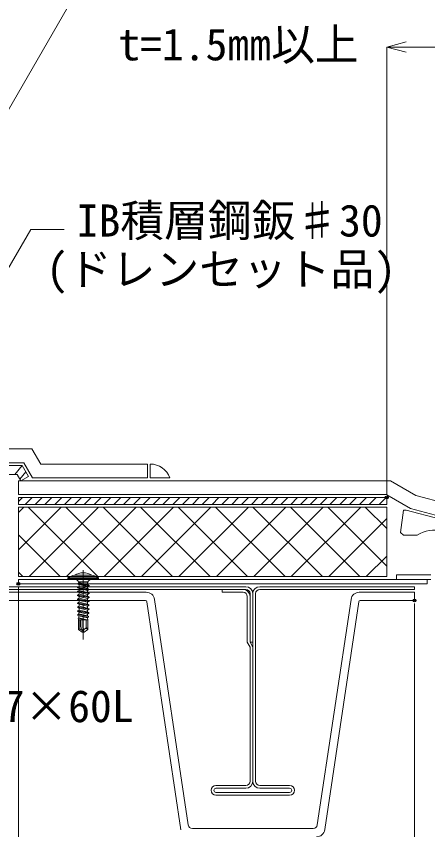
# Model space of a CAD drawing. Units: millimetres, scale not verified. Extents: x -840 to 840, y -594 to 594.
# Drawn here: x -309.8 to -161.8, y -361.6 to -69 of the extents above; entities that cross this region are included whole.
import ezdxf
from ezdxf.enums import TextEntityAlignment as Align

# ---------------------------------------------------------------- set-up
doc = ezdxf.new("R2010")
doc.units = ezdxf.units.MM
doc.header["$LTSCALE"] = 2
doc.header["$PDMODE"] = 32
doc.header["$PDSIZE"] = 1
doc.linetypes.add('CHAIN1', pattern=[8, 5, -1, 1, -1])
for name, color, linetype, lineweight in [('0-2_文字', 5, 'Continuous', 9), ('0-4_0', 7, 'Continuous', 9), ('0-6_鋼材(受け鋼鈑)', 7, 'Continuous', 9), ('0-9_中心線', 2, 'CHAIN1', 9), ('0-A_IBｼｰﾄ', 4, 'Continuous', 9), ('0-B_寸法線', 7, 'Continuous', 9), ('0-C_部材(積層鋼板)', 4, 'Continuous', 9), ('0-D_IBリキッド', 7, 'Continuous', 9), ('0-E_断熱材', 4, 'Continuous', 9), ('0-F_部材(ﾋﾞｽ類)', 7, 'Continuous', 9), ('1-1_部材(ﾄﾞﾚﾝ)', 4, 'Continuous', 9)]:
    doc.layers.add(name, color=color, linetype=linetype, lineweight=lineweight)
doc.layers.add('1-3_Defpoints', color=7, linetype='Continuous')
doc.styles.add('ＭＳ ゴシック', font='')
doc.styles.get('ＭＳ ゴシック').set_extended_font_data('MS Gothic')

# ---------------------------------------------------------------- blocks, each defined once
blk = doc.blocks.new('_Open30')
at = {"layer": '0-4_0'}
blk.add_line((0, 0), (-2, 0), dxfattribs=at)
blk.add_lwpolyline([(-2, 0.5359), (0, 0), (-2, -0.5359)], dxfattribs=at)

msp = doc.modelspace()

# ---------------------------------------------------------------- linework, layer by layer
at = {"layer": '0-6_鋼材(受け鋼鈑)', "color": 2}
msp.add_line((-173.057, -269.954), (-160.657, -269.954), dxfattribs=at)
at = {"layer": '0-6_鋼材(受け鋼鈑)'}
for p, q in [((-429.234, -274.154), (-227.234, -274.154)), ((-222.234, -274.154), (-166.557, -274.154)), ((-166.557, -274.154), (-166.557, -275.154)), ((-227.234, -275.154), (-429.234, -275.154)), ((-263.039, -276.154), (-393.429, -276.154)), ((-228.234, -275.154), (-235.734, -275.154)), ((-235.734, -276.154), (-235.734, -275.154)), ((-235.734, -276.154), (-228.234, -276.154)), ((-226.734, -277.654), (-226.734, -294.154)), ((-225.734, -276.654), (-225.734, -277.654)), ((-225.734, -277.654), (-225.734, -294.154)), ((-224.734, -344.154), (-224.734, -276.654)), ((-223.734, -276.654), (-223.734, -344.154)), ((-166.557, -275.154), (-222.234, -275.154)), ((-166.557, -276.154), (-186.428, -276.154)), ((-166.557, -276.154), (-166.557, -279.154)), ((-393.127, -279.154), (-263.342, -279.154)), ((-262.847, -279.58), (-250.596, -361.583)), ((-247.951, -359.847), (-260.072, -278.711)), ((-189.395, -278.711), (-201.518, -359.847)), ((-198.867, -361.54), (-186.621, -279.58)), ((-186.127, -279.154), (-166.557, -279.154)), ((-226.734, -294.154), (-225.734, -295.886)), ((-225.734, -294.154), (-224.734, -294.154)), ((-225.734, -294.154), (-224.734, -295.886)), ((-225.734, -295.886), (-225.734, -344.154)), ((-237.984, -345.654), (-227.234, -345.654)), ((-227.234, -346.654), (-237.984, -346.654)), ((-237.984, -348.154), (-211.484, -348.154)), ((-211.484, -345.654), (-222.234, -345.654)), ((-222.234, -346.654), (-211.484, -346.654)), ((-211.484, -349.154), (-237.984, -349.154)), ((-203.005, -361.154), (-246.463, -361.154))]:
    msp.add_line(p, q, dxfattribs=at)
at = {"layer": '0-6_鋼材(受け鋼鈑)', "color": 2}
msp.add_lwpolyline([(-162.057, -273.154), (-309.057, -273.154), (-309.057, -271.554), (-162.057, -271.554)], close=True, dxfattribs=at)
msp.add_lwpolyline([(-173.057, -269.954), (-173.057, -271.554), (-160.657, -271.554)], dxfattribs=at)
at = {"layer": '0-6_鋼材(受け鋼鈑)'}
for centre, radius, start, end in [((-227.234, -276.654), 2.5, 0, 90), ((-222.234, -276.654), 2.5, 90, 180), ((-263.039, -279.154), 3, 8.49728, 90), ((-228.234, -277.654), 2.5, 0, 90), ((-228.234, -277.654), 1.5, 0, 90), ((-227.234, -276.654), 1.5, 0, 90), ((-222.234, -276.654), 1.5, 90, 180), ((-186.428, -279.154), 3, 90, 171.50232), ((-263.342, -279.654), 0.5, 8.49728, 90), ((-186.127, -279.654), 0.5, 90, 171.50232), ((-227.234, -344.154), 1.5, 270, 0), ((-227.234, -344.154), 2.5, 270, 0), ((-222.234, -344.154), 2.5, 180, 270), ((-222.234, -344.154), 1.5, 180, 270), ((-237.984, -347.404), 1.75, 90, 270), ((-237.984, -347.404), 0.75, 90, 270), ((-211.484, -347.404), 1.75, 270, 90), ((-211.484, -347.404), 0.75, 270, 90), ((-246.463, -359.654), 1.5, 187.37968, 270), ((-203.005, -359.654), 1.5, 270, 352.61952), ((-201.842, -361.154), 3, 270, 352.61952)]:
    msp.add_arc(centre, radius, start, end, dxfattribs=at)
at = {"layer": '0-9_中心線'}
msp.add_line((-285.72, -268.204), (-285.72, -293.154), dxfattribs=at)
at = {"layer": '0-A_IBｼｰﾄ', "color": 7}
for p, q in [((-304.188, -224.588), (-358.992, -224.588)), ((-301.031, -230.054), (-304.188, -224.588)), ((-301.031, -230.054), (-262.608, -230.054)), ((-262.608, -230.054), (-262.608, -235.054)), ((-175.218, -236.054), (-309.057, -236.054)), ((-309.057, -236.054), (-309.057, -241.054)), ((-303.918, -235.054), (-262.608, -235.054)), ((-175.218, -236.054), (-166.072, -241.335)), ((-176.571, -241.054), (-309.057, -241.054)), ((-176.546, -241.061), (-168.002, -245.994)), ((-166.072, -241.335), (-121.787, -253.2))]:
    msp.add_line(p, q, dxfattribs=at)
for points in [[(-303.918, -235.054), (-307.074, -229.588), (-357.652, -229.588)], [(-168.002, -245.994), (-123.081, -258.03), (-121.787, -253.2)]]:
    msp.add_lwpolyline(points, dxfattribs=at)
msp.add_arc((-176.571, -241.104), 0.05, 60, 90, dxfattribs=at)
at = {"layer": '0-B_寸法線'}
for p, q in [((-176.557, -241.054), (-176.557, -80.054)), ((-169.557, -80.054), (51.443, -80.054)), ((-353.673, -230.588), (-304.617, -145.62)), ((-304.617, -145.62), (-292.617, -145.62)), ((-309.057, -274.154), (-309.057, -454.154)), ((-166.557, -280.154), (-166.557, -395.354))]:
    msp.add_line(p, q, dxfattribs=at)
msp.add_lwpolyline([(-385.494, -228.754), (-289.663, -62.769), (-277.663, -62.769)], dxfattribs=at)
at = {"layer": '0-C_部材(積層鋼板)'}
for p, q in [((-307.682, -230.588), (-310.322, -233.754)), ((-306.332, -232.873), (-308.493, -235.465)), ((-309.057, -243.51), (-307.602, -242.054)), ((-306.566, -244.554), (-304.066, -242.054)), ((-303.031, -244.554), (-300.531, -242.054)), ((-299.495, -244.554), (-296.995, -242.054)), ((-295.959, -244.554), (-293.459, -242.054)), ((-292.424, -244.554), (-289.924, -242.054)), ((-288.888, -244.554), (-286.388, -242.054)), ((-285.353, -244.554), (-282.853, -242.054)), ((-281.817, -244.554), (-279.317, -242.054)), ((-278.282, -244.554), (-275.782, -242.054)), ((-274.746, -244.554), (-272.246, -242.054)), ((-271.211, -244.554), (-268.711, -242.054)), ((-267.675, -244.554), (-265.175, -242.054)), ((-264.14, -244.554), (-261.64, -242.054)), ((-260.604, -244.554), (-258.104, -242.054)), ((-257.069, -244.554), (-254.569, -242.054)), ((-253.533, -244.554), (-251.033, -242.054)), ((-249.998, -244.554), (-247.498, -242.054)), ((-246.462, -244.554), (-243.962, -242.054)), ((-242.926, -244.554), (-240.426, -242.054)), ((-239.391, -244.554), (-236.891, -242.054)), ((-235.855, -244.554), (-233.355, -242.054)), ((-232.32, -244.554), (-229.82, -242.054)), ((-228.784, -244.554), (-226.284, -242.054)), ((-225.249, -244.554), (-222.749, -242.054)), ((-221.713, -244.554), (-219.213, -242.054)), ((-218.178, -244.554), (-215.678, -242.054)), ((-214.642, -244.554), (-212.142, -242.054)), ((-211.107, -244.554), (-208.607, -242.054)), ((-207.571, -244.554), (-205.071, -242.054)), ((-204.036, -244.554), (-201.536, -242.054)), ((-200.5, -244.554), (-198, -242.054)), ((-196.965, -244.554), (-194.465, -242.054)), ((-193.429, -244.554), (-190.929, -242.054)), ((-189.893, -244.554), (-187.393, -242.054)), ((-186.358, -244.554), (-183.858, -242.054)), ((-182.822, -244.554), (-180.322, -242.054)), ((-179.287, -244.554), (-176.787, -242.054))]:
    msp.add_line(p, q, dxfattribs=at)
at = {"layer": '0-C_部材(積層鋼板)', "color": 7}
for p, q in [((-308.152, -236.054), (-305.41, -234.471)), ((-176.557, -244.554), (-309.057, -244.554))]:
    msp.add_line(p, q, dxfattribs=at)
for points in [[(-305.41, -234.471), (-307.652, -230.588), (-357.652, -230.588), (-357.652, -233.754), (-309.48, -233.754), (-308.152, -236.054)], [(-176.557, -244.554), (-176.557, -242.054), (-309.057, -242.054), (-309.057, -244.554)]]:
    msp.add_lwpolyline(points, dxfattribs=at)
at = {"layer": '0-C_部材(積層鋼板)'}
for points in [[(-305.41, -234.471), (-307.652, -230.588), (-332.652, -230.588), (-332.652, -233.754), (-309.48, -233.754), (-308.152, -236.054)], [(-176.557, -244.554), (-176.557, -242.054), (-309.057, -242.054), (-309.057, -244.554)]]:
    msp.add_lwpolyline(points, close=True, dxfattribs=at)
at = {"layer": '0-D_IBリキッド'}
for p in [(-261.608, -230.054), (-254.608, -235.054)]:
    msp.add_line(p, (-261.608, -235.054), dxfattribs=at)
msp.add_arc((-261.608, -237.454), 7.4, 18.92464, 90, dxfattribs=at)
at = {"layer": '0-E_断熱材', "color": 7}
for p, q in [((-309.057, -247.481), (-307.131, -245.554)), ((-309.057, -260.951), (-293.66, -245.554)), ((-280.493, -270.554), (-305.493, -245.554)), ((-305.19, -270.554), (-280.19, -245.554)), ((-267.022, -270.554), (-292.022, -245.554)), ((-291.72, -270.554), (-266.72, -245.554)), ((-253.552, -270.554), (-278.552, -245.554)), ((-278.249, -270.554), (-253.249, -245.554)), ((-240.082, -270.554), (-265.082, -245.554)), ((-264.779, -270.554), (-239.779, -245.554)), ((-226.611, -270.554), (-251.611, -245.554)), ((-251.308, -270.554), (-226.308, -245.554)), ((-213.141, -270.554), (-238.141, -245.554)), ((-237.838, -270.554), (-212.838, -245.554)), ((-199.67, -270.554), (-224.67, -245.554)), ((-224.368, -270.554), (-199.368, -245.554)), ((-186.2, -270.554), (-211.2, -245.554)), ((-210.897, -270.554), (-185.897, -245.554)), ((-176.557, -266.727), (-197.73, -245.554)), ((-176.557, -253.256), (-184.259, -245.554)), ((-197.427, -270.554), (-176.557, -249.685)), ((-293.963, -270.554), (-309.057, -255.46)), ((-183.956, -270.554), (-176.557, -263.155)), ((-307.434, -270.554), (-309.057, -268.931))]:
    msp.add_line(p, q, dxfattribs=at)
for points in [[(-176.557, -245.554), (-176.557, -270.554), (-309.057, -270.554), (-309.057, -245.554)], [(-176.557, -245.554), (-309.057, -245.554), (-309.057, -270.554), (-176.557, -270.554)]]:
    msp.add_lwpolyline(points, close=True, dxfattribs=at)
at = {"layer": '0-F_部材(ﾋﾞｽ類)'}
for p, q in [((-291.22, -270.954), (-291.22, -271.254)), ((-280.22, -270.954), (-291.22, -270.954)), ((-280.22, -271.254), (-291.22, -271.254)), ((-291.22, -271.254), (-290.863, -271.554)), ((-280.578, -271.554), (-290.863, -271.554)), ((-288.87, -269.998), (-282.57, -269.998)), ((-287.547, -272.208), (-288.054, -271.701)), ((-283.387, -271.701), (-283.894, -272.208)), ((-280.22, -271.254), (-280.578, -271.554)), ((-280.22, -270.954), (-280.22, -271.254)), ((-287.795, -274.419), (-287.22, -274.087)), ((-283.645, -275.124), (-287.795, -274.419)), ((-287.795, -274.419), (-287.795, -274.519)), ((-283.645, -275.224), (-287.795, -274.519)), ((-287.795, -274.519), (-287.22, -274.851)), ((-287.543, -272.864), (-287.637, -273.201)), ((-283.645, -273.814), (-287.637, -273.201)), ((-287.637, -273.201), (-287.244, -273.428)), ((-287.543, -272.864), (-287.293, -272.72)), ((-283.645, -273.714), (-287.543, -272.864)), ((-284.04, -272.354), (-287.4, -272.354)), ((-284.04, -272.354), (-287.4, -272.354)), ((-287.4, -272.561), (-284.04, -272.561)), ((-287.304, -272.561), (-287.293, -272.72)), ((-287.293, -272.72), (-284.195, -273.397)), ((-287.244, -273.428), (-287.22, -273.764)), ((-285.846, -273.764), (-287.244, -273.428)), ((-287.22, -273.764), (-287.22, -274.087)), ((-287.22, -274.087), (-284.22, -274.792)), ((-287.22, -274.851), (-284.22, -275.556)), ((-287.22, -274.851), (-287.22, -275.497)), ((-285.846, -273.764), (-284.22, -274.146)), ((-284.719, -272.561), (-284.145, -272.693)), ((-283.645, -273.814), (-284.22, -274.146)), ((-284.22, -274.146), (-284.22, -274.792)), ((-283.645, -275.124), (-284.22, -274.792)), ((-284.145, -272.693), (-284.195, -273.397)), ((-283.645, -273.714), (-284.195, -273.397)), ((-284.04, -272.561), (-284.145, -272.693)), ((-283.645, -273.714), (-283.645, -273.814)), ((-287.795, -275.829), (-287.22, -275.497)), ((-283.645, -276.534), (-287.795, -275.829)), ((-287.795, -275.829), (-287.795, -275.929)), ((-283.645, -276.634), (-287.795, -275.929)), ((-287.795, -275.929), (-287.22, -276.261)), ((-287.795, -277.239), (-287.22, -276.907)), ((-283.645, -277.944), (-287.795, -277.239)), ((-287.795, -277.239), (-287.795, -277.339)), ((-283.645, -278.044), (-287.795, -277.339)), ((-287.795, -277.339), (-287.22, -277.671)), ((-287.22, -275.497), (-284.22, -276.202)), ((-287.22, -276.261), (-284.22, -276.966)), ((-287.22, -276.261), (-287.22, -276.907)), ((-287.22, -276.907), (-284.22, -277.612)), ((-287.22, -277.671), (-284.22, -278.376)), ((-287.22, -277.671), (-287.22, -278.317)), ((-283.645, -275.224), (-284.22, -275.556)), ((-284.22, -275.556), (-284.22, -276.202)), ((-283.645, -276.534), (-284.22, -276.202)), ((-283.645, -276.634), (-284.22, -276.966)), ((-284.22, -276.966), (-284.22, -277.612)), ((-283.645, -277.944), (-284.22, -277.612)), ((-283.645, -275.124), (-283.645, -275.224)), ((-283.645, -276.534), (-283.645, -276.634)), ((-283.645, -277.944), (-283.645, -278.044)), ((-287.795, -278.649), (-287.22, -278.317)), ((-283.645, -279.354), (-287.795, -278.649)), ((-287.795, -278.649), (-287.795, -278.749)), ((-283.645, -279.454), (-287.795, -278.749)), ((-287.795, -278.749), (-287.22, -279.081)), ((-287.795, -280.059), (-287.22, -279.727)), ((-283.645, -280.764), (-287.795, -280.059)), ((-287.795, -280.059), (-287.795, -280.159)), ((-283.645, -280.864), (-287.795, -280.159)), ((-287.795, -280.159), (-287.22, -280.491)), ((-287.22, -278.317), (-284.22, -279.022)), ((-287.22, -279.081), (-284.22, -279.786)), ((-287.22, -279.081), (-287.22, -279.727)), ((-287.22, -279.727), (-284.22, -280.432)), ((-287.22, -280.491), (-284.22, -281.196)), ((-287.22, -280.491), (-287.22, -281.137)), ((-283.645, -278.044), (-284.22, -278.376)), ((-284.22, -278.376), (-284.22, -279.022)), ((-283.645, -279.354), (-284.22, -279.022)), ((-283.645, -279.454), (-284.22, -279.786)), ((-284.22, -279.786), (-284.22, -280.432)), ((-283.645, -280.764), (-284.22, -280.432)), ((-283.645, -280.864), (-284.22, -281.196)), ((-283.645, -279.354), (-283.645, -279.454)), ((-283.645, -280.764), (-283.645, -280.864)), ((-287.795, -281.469), (-287.22, -281.137)), ((-283.645, -282.174), (-287.795, -281.469)), ((-287.795, -281.469), (-287.795, -281.569)), ((-283.645, -282.274), (-287.795, -281.569)), ((-287.795, -281.569), (-287.22, -281.901)), ((-287.795, -282.879), (-287.22, -282.547)), ((-283.688, -283.559), (-287.795, -282.879)), ((-287.795, -282.879), (-287.795, -282.979)), ((-283.71, -283.722), (-287.795, -282.979)), ((-287.795, -282.979), (-287.223, -283.31)), ((-287.223, -283.31), (-287.246, -283.972)), ((-287.223, -283.31), (-284.193, -284.001)), ((-287.22, -281.137), (-284.22, -281.842)), ((-287.22, -281.901), (-284.22, -282.606)), ((-287.22, -281.901), (-287.22, -282.547)), ((-287.22, -282.547), (-284.22, -283.252)), ((-284.22, -281.196), (-284.22, -281.842)), ((-283.645, -282.174), (-284.22, -281.842)), ((-283.645, -282.274), (-284.22, -282.606)), ((-284.22, -283.234), (-284.22, -282.606)), ((-284.22, -283.234), (-284.22, -283.252)), ((-283.688, -283.559), (-284.22, -283.252)), ((-283.71, -283.722), (-284.193, -284.001)), ((-283.688, -283.559), (-283.71, -283.722)), ((-283.645, -282.174), (-283.645, -282.274)), ((-287.665, -284.214), (-287.246, -283.972)), ((-283.863, -284.869), (-287.665, -284.214)), ((-287.665, -284.214), (-287.629, -284.485)), ((-283.913, -285.249), (-287.629, -284.485)), ((-287.629, -284.485), (-287.271, -284.692)), ((-287.491, -285.524), (-287.296, -285.411)), ((-284.691, -286.054), (-287.491, -285.524)), ((-287.491, -285.524), (-287.426, -286.013)), ((-287.245, -286.054), (-287.426, -286.013)), ((-287.426, -286.013), (-287.354, -286.054)), ((-287.42, -286.054), (-287.42, -289.537)), ((-287.42, -286.054), (-284.02, -286.054)), ((-287.271, -284.692), (-287.296, -285.411)), ((-287.296, -285.411), (-284.457, -286.054)), ((-287.271, -284.692), (-284.145, -285.383)), ((-287.246, -283.972), (-284.169, -284.692)), ((-286.92, -289.276), (-286.92, -286.054)), ((-286.62, -288.649), (-286.62, -286.054)), ((-285.92, -288.891), (-285.92, -286.054)), ((-284.62, -288.501), (-284.62, -286.054)), ((-284.193, -284.001), (-284.169, -284.692)), ((-283.863, -284.869), (-284.169, -284.692)), ((-283.913, -285.249), (-284.145, -285.383)), ((-284.145, -285.383), (-284.122, -286.054)), ((-284.02, -286.054), (-284.02, -289.537)), ((-283.863, -284.869), (-283.913, -285.249)), ((-286.92, -289.276), (-287.42, -289.537)), ((-286.081, -290.474), (-287.42, -289.537)), ((-285.809, -290.055), (-286.92, -289.276)), ((-286.62, -288.649), (-285.809, -290.055)), ((-285.771, -289.15), (-285.92, -288.891)), ((-285.013, -289.255), (-285.081, -289.303)), ((-284.269, -289.306), (-284.02, -289.537)), ((-286.081, -290.474), (-285.809, -290.055)), ((-285.72, -290.554), (-286.081, -290.474)), ((-285.809, -290.055), (-285.72, -290.554)), ((-285.622, -290.113), (-285.72, -290.554))]:
    msp.add_line(p, q, dxfattribs=at)
msp.add_lwpolyline([(-284.02, -289.537), (-285.359, -290.474), (-285.72, -290.554)], dxfattribs=at)
for centre, radius, start, end in [((-285.72, -275.454), 6.3, 60.00001, 119.99999), ((-287.643, -276.382), 6.5, 100.88238, 123.38979), ((-288.407, -272.054), 0.5, 45, 90), ((-283.033, -272.054), 0.5, 90, 135), ((-283.797, -276.382), 6.5, 56.61021, 79.11762), ((-287.9, -272.561), 0.5, 0, 45), ((-283.54, -272.561), 0.5, 135, 180), ((-286.935, -289.822), 1.344, 347.5, 30), ((-285.356, -288.911), 0.479, 210, 305), ((-284.31, -290.404), 1.344, 125, 167.5), ((-285.541, -288.501), 0.921, 305, 0), ((-284.672, -289.741), 0.594, 47.15433, 125), ((-283.522, -288.501), 1.099, 180, 227.15433)]:
    msp.add_arc(centre, radius, start, end, dxfattribs=at)
at = {"layer": '1-1_部材(ﾄﾞﾚﾝ)'}
for p, q in [((-171.557, -254.612), (-170.557, -246.612)), ((-171.557, -254.612), (-170.557, -255.612)), ((-170.557, -255.612), (-165.557, -255.612))]:
    msp.add_line(p, q, dxfattribs=at)
msp.add_lwpolyline([(-170.557, -246.612), (-169.557, -246.612), (-157.702, -249.789)], dxfattribs=at)
msp.add_arc((-159.546, -264.824), 11, 75.00011, 123.12976, dxfattribs=at)
at = {"layer": '1-3_Defpoints'}
for p in [(-176.557, -242.054), (-309.057, -273.154), (-166.557, -279.154)]:
    msp.add_point(p, dxfattribs=at)

# ---------------------------------------------------------------- block references
at = {"layer": '0-B_寸法線', "xscale": 3.5, "yscale": 3.5, "rotation": 180}
msp.add_blockref('_Open30', (-176.557, -80.054), dxfattribs=at)

# ---------------------------------------------------------------- texts
at = {"layer": '0-2_文字', "color": 7, "style": 'ＭＳ ゴシック'}
for s, p in [('t=1.5㎜以上', (-273.122, -88.291)), ('IB積層鋼鈑♯30', (-288.077, -151.679)), ('(ドレンセット品)', (-299.077, -169.179)), ('TBビス φ7×60L', (-381.651, -326.345))]:
    msp.add_text(s, height=11.54, dxfattribs=at).set_placement(p, align=Align.BOTTOM_LEFT)

doc.saveas('drawing.dxf')
